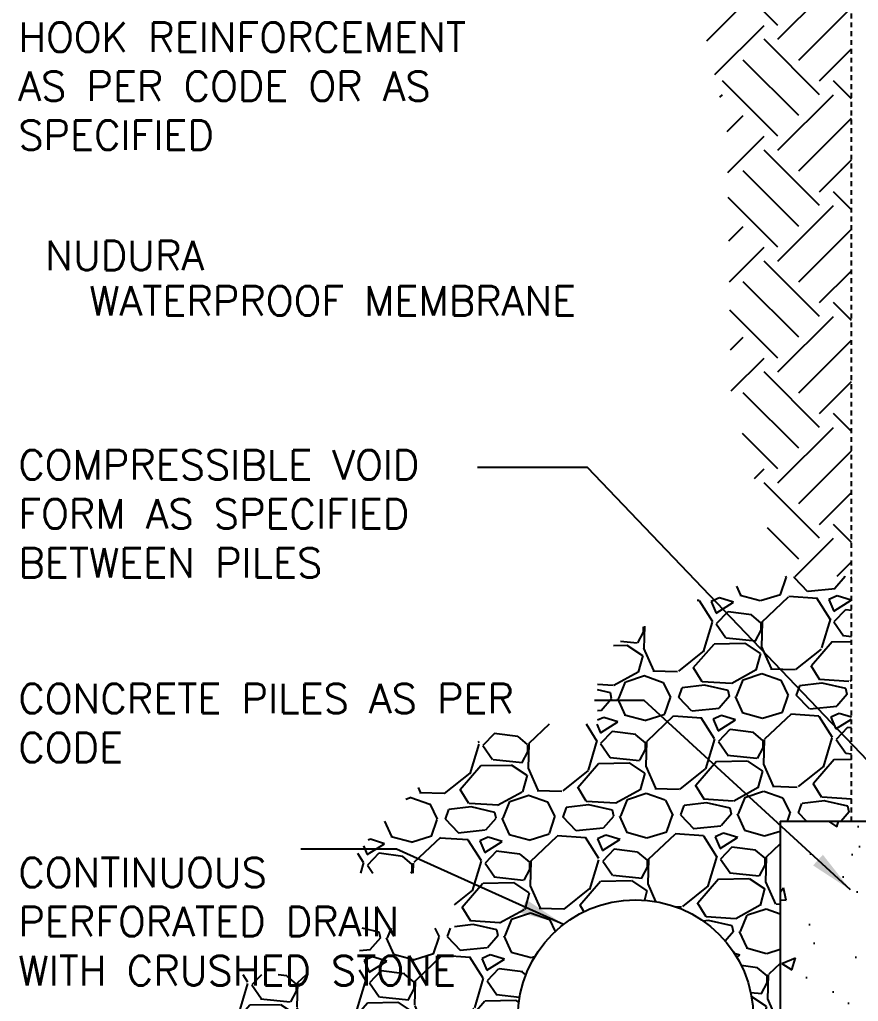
# Model space of a CAD drawing. Header units: inches. Extents: x 199 to 249.2, y 29.3 to 101.
# Drawn here: x 199.01 to 220.39, y 56.04 to 81.08 of the extents above; entities that cross this region are included whole.
import ezdxf
from ezdxf.enums import TextEntityAlignment as Align

# ---------------------------------------------------------------- set-up
doc = ezdxf.new("R2010")
doc.units = ezdxf.units.IN
doc.header["$MEASUREMENT"] = 0
doc.linetypes.add('HIDDEN2', pattern=[0.1875, 0.125, -0.0625])
for name, color, linetype in [('HATCH', 12, 'Continuous'), ('LINE50', 5, 'Continuous'), ('LINE9', 9, 'Continuous'), ('TEXT', 4, 'Continuous')]:
    doc.layers.add(name, color=color, linetype=linetype)
doc.styles.add('DIM', font='romans.shx', dxfattribs={"width": 0.7})
doc.styles.add('ROMANS', font='romans.shx', dxfattribs={"height": 0.75})
doc.dimstyles.new('ext_12', dxfattribs={"dimscale": 12, "dimtxt": 0.09375, "dimasz": 0.09375, "dimexe": 0.09375, "dimexo": 0.0625, "dimgap": 0.0625, "dimtad": 1, "dimdec": 1, "dimzin": 3, "dimdsep": 46, "dimlunit": 4, "dimtxsty": 'DIM', "dimcen": 0.09, "dimdle": 0.09375, "dimclrt": 4, "dimadec": 0, "dimazin": 0, "dimtfac": 1, "dimtdec": 1, "dimtmove": 2, "dimatfit": 3, "dimfxl": 1, "dimfrac": 2, "dimtolj": 1, "dimtzin": 0, "dimarcsym": 0})

msp = doc.modelspace()

# ---------------------------------------------------------------- hatches: boundary and pattern name
at = {"layer": 'HATCH'}
h = msp.add_hatch(dxfattribs=at)
h.set_pattern_fill('EARTH', color=256, scale=8, angle=45, style=0)
h.set_pattern_definition([(135, (345.6143289165748, 24.36337854137201), (-2.220446049250313e-16, 2.82842712474619), [2, -2]), (135, (346.1446590024646, 24.89370862726193), (-2.220446049250313e-16, 2.82842712474619), [2, -2]), (135, (346.6749890883546, 25.42403871315184), (-2.220446049250313e-16, 2.82842712474619), [2, -2]), (45.00000000000001, (346.6749890883546, 25.77759210374511), (2.828427124746189, 4.440892098500626e-16), [2, -2]), (45.00000000000001, (346.1446590024646, 26.30792218963502), (2.828427124746189, 4.440892098500626e-16), [2, -2]), (45.00000000000001, (345.6143289165748, 26.83825227552492), (2.828427124746189, 4.440892098500626e-16), [2, -2])])
h.paths.add_polyline_path([(220.2101517886006, 66.88416531710634), (220.2101517886006, 100.0153623792151), (213.6793006604831, 100.0153623792151), (212.7524959060349, 99.08855762476702), (212.7524959060349, 98.43856407952431), (213.991384581699, 98.4385640795243), (213.991384581699, 97.02745558229412), (213.0177111541347, 97.02745558229412), (214.1468748481516, 91.77263721970135), (215.046329880536, 89.27644943817765), (215.6459666957051, 84.38392118077547), (217.0451191375201, 78.29322278824185), (217.1450585432583, 71.6034391225276), (218.3976517886006, 66.88416531710635)])
h = msp.add_hatch(dxfattribs=at)
h.set_pattern_fill('GRAVEL', color=256, scale=3, angle=1, style=0)
h.set_pattern_definition([(229.012787504, (2.107313802225955, 3.037240283373706), (-23.52512970994692, -27.41474552371738), [0.403608, -39.9572641412211]), (185.969740728, (1.842590646464914, 2.732573825088723), (35.94215980631817, 3.627829717211484), [0.692604, -68.56777428368999]), (133.510447078, (1.153742881193241, 2.660540802937613), (30.57136026712244, -32.47140174704199), [0.488364, -48.3480977882991]), (268.2736890059999, (-0.0029896173117741, 1.890235716038698), (1.952398699232235, 60.04321892869538), [0.630714, -62.440674124887]), (293.833654178, (-0.02199003211097722, 1.259808095897053), (-15.62600205908804, 35.73273092907092), [0.618465, -61.2281193842649]), (358.273689006, (0.2279212863958083, 0.6940834872028581), (-60.04321892869538, 1.952398699232238), [0.630714, -62.440674124887]), (38.6942404667, (0.8583489065374532, 0.675083072403655), (-38.47048791798075, -30.67607470574572), [0.8340869999999999, -82.574545646748]), (73.2553283749, (1.509347658057657, 1.196523985182022), (19.84494277342359, 66.35644841550479), [0.7874639999999999, -77.9589644904402]), (122.429565615, (1.736221800067228, 1.950598334094263), (-24.6769885348075, 38.57520235660442), [0.63285, -62.65221932918699]), (176.236358309, (1.396847761189486, 2.484756795354411), (33.04733115947271, -2.423613673038932), [0.722496, -35.4022877363769]), (223.397437798, (0.6759102762906473, 2.53218192442895), (-35.41858761319962, -33.62326057190304), [0.9343440000000001, -92.5001250143847]), (139.814074834, (2.967081609495827, 1.912073932302738), (-21.31094491415542, 17.63075797763209), [0.318903, -31.5715344382041]), (172.46923439, (2.723453157306463, 2.117853370740632), (39.09877454972295, -5.318442319884277), [0.606711, -60.06453424847101]), (226, (2.121973823633273, 2.197368219442338), (0.05235721931184669, -2.999543085468973), [0.4242629999999999, -3.8183776871193]), (204.198590514, (1.905722941333009, 2.553648384346809), (14.89300098872214, 6.260872267497526), [0.228474, -22.6188453175917]), (292.801409486, (1.697325641929522, 2.459997086430905), (-3.156614743403783, 8.946272037095996), [0.323109, -15.8323854214035]), (31.96375653209999, (1.822543087279474, 2.162137066656461), (8.89391481778398, 6.156157828873841), [0.5247869999999999, -16.96806868453589]), (162.565051177, (2.267762400361784, 2.439949527245464), (6.051443390250231, -2.894828646845402), [0.3794730000000001, -9.1073599805052]), (17.389540334, (-0.04240934764259894, 2.429629899230031), (29.83835919675608, 9.522201449526158), [0.5316, -52.6285354400082]), (71.3461759419, (0.4648951159215681, 2.588507780786504), (-11.42224292944982, -33.20440281741857), [0.445983, -44.152223241957]), (294.1985905139999, (2.257290956499413, 3.039858144339299), (-6.260872267497511, 14.89300098872214), [0.456945, -22.3903743175917]), (344.610459666, (2.444593552331223, 2.623063545532325), (-30.15250251262719, 8.47505706328915), [0.5316, -52.628535440007]), (340.44395478, (-0.009947871669251603, 0.5699131862391431), (-15.10242986596968, 5.737300074379165), [0.51264, -25.1193712359525]), (295.775140569, (0.4731204551645272, 0.3983177562008887), (-15.57364483977624, 32.73318784360166), [0.429534, -42.523929189828]), (67.8014094864, (2.339643606665955, 0.04083863106324342), (5.73730007437904, 15.10242986596948), [0.456945, -22.3903743175917]), (18.35402463630001, (2.512286181090447, 0.4639160961876388), (-38.78463123385179, -12.67881619293064), [0.5028929999999999, -49.78627084271999]), (70.4439547804, (0.8698674947860603, 0.01518359360043665), (-5.737300074379118, -15.10242986596944), [0.25632, -25.3756912359525]), (102.309932474, (2.159671021537805, 0.03769719790453239), (-3.208971962716468, 11.94581512256488), [0.15297, -15.1440885407784]), (166.963756532, (2.127057729717521, 0.1871507799848726), (9.050986475719249, -2.842471427533628), [0.6184649999999999, -11.7508518768531]), (187.009005957, (1.524531251658094, 0.3266564903959612), (29.94307363538002, 3.523115278587631), [0.5731499999999999, -56.7417695236284]), (304.690067526, (1.82725523701754, 1.892178188964235), (-3.104257524092836, 5.946728951626455), [0.4326659999999999, -10.383987826392]), (354.1572265869999, (2.073501550172496, 1.536421596252882), (51.0969468915997, -5.109013442637045), [0.755382, -74.7826878720849]), (61.9453959009, (2.824958038119145, 1.45952460851677), (-11.63167180669367, -21.20623047553155), [0.308868, -30.578022422961]), (90.99999999999999, (2.970223042654538, 1.732101347174588), (-3.051900304781024, 2.947185866157323), [0.18, -2.82]), (121.256437164, (1.462969673369354, 0.4155956385737994), (12.36467287705968, -20.78737272103684), [0.416772, -41.2605599683494]), (49.0127875042, (1.24671879106909, 0.7718758034782708), (23.52512970994674, 27.41474552371729), [0.8072159999999999, -39.5536561412211]), (1, (1.776165102591172, 1.381208720048239), (2.947185866157323, 3.051900304781025), [0.78, -2.22]), (326.304846469, (2.556046304813157, 1.39482159706932), (30.3619313898751, -20.47322940516518), [0.474342, -46.959822902526]), (255.054604099, (2.950699055662215, 1.131669157887635), (-2.790114208221885, -12.05052956118856), [0.436806, -21.4035236678415]), (208.645975364, (2.838047342947108, 0.7096388371494763), (-56.46774643079564, -30.99021802161704), [0.711195, -70.40842254677818]), (176.42607874, (2.213902589122885, 0.3686940816923786), (-39.04641733041097, 2.318899234415123), [0.7523969999999999, -74.48722022390668])])
edge = h.paths.add_edge_path()
edge.add_arc((214.7101517886006, 55.63416531710635), 3, -90, 0, ccw=False)
edge.add_line((214.7101517886006, 52.63416531710635), (218.3976517886006, 52.63416531710635))
edge.add_line((218.3976517886006, 52.63416531710635), (218.3976517886006, 60.63416531710635))
edge.add_line((218.3976517886006, 60.63416531710635), (220.2101517886006, 60.63416531710635))
edge.add_line((220.2101517886006, 60.63416531710635), (220.2101517886006, 66.88416531710635))
edge.add_line((220.2101517886006, 66.88416531710635), (218.2101517886006, 66.88416531710635))
edge.add_arc((220.8173057567552, 55.34813947567808), 11.82696681435123, 102.734964055306, 129.6471113841768)
edge.add_line((213.2710229156396, 64.45477218539293), (213.7430357577811, 64.45477218539293))
edge.add_line((213.7430357577811, 64.45477218539293), (213.7430357577811, 63.10913637041708))
edge.add_line((213.7430357577811, 63.10913637041708), (211.4273041505959, 63.10913637041708))
edge.add_arc((217.2776219427806, 52.52519499519284), 12.09322261862968, 118.9318064940676, 145.8439538229383)
edge.add_line((207.2703408284545, 59.31491943750919), (210.0912804898151, 59.31491943750919))
edge.add_line((210.0912804898151, 59.31491943750919), (210.0912804898151, 57.91130944608801))
edge.add_line((210.0912804898151, 57.91130944608801), (207.6693798074787, 57.91130944608801))
edge.add_line((207.6693798074787, 57.91130944608801), (207.6693798074787, 56.71869986594143))
edge.add_line((207.6693798074787, 56.71869986594143), (204.5043957831725, 56.71869986594143))
edge.add_arc((213.5009685386415, 45.04863851767475), 14.73528599032795, 127.6290067176737, 149.016812323668)
edge.add_line((200.868136853233, 52.63416531710635), (214.7101517886006, 52.63416531710635))
edge.add_arc((214.7101517886006, 55.63416531710635), 3, 180, 270, ccw=False)
edge.add_arc((214.7101517886006, 55.63416531710635), 3, 0, 180, ccw=False)
h = msp.add_hatch(dxfattribs=at)
h.set_pattern_fill('AR-CONC', color=256, scale=0.5, angle=1, style=0)
h.set_pattern_definition([(51, (0, 0), (3.591230580826696, -0.2511233065023097), [0.3749999999999999, -4.124999999999999]), (356, (0, 0), (-0.7592888197454685, 3.748280132633979), [0.3, -3.3]), (101.45144446, (0.2992692106018072, -0.02092693937664123), (2.831941750455917, 3.497156787196365), [0.31870096, -3.50571056]), (47.1842, (-0.01745240643728351, 0.9998476951563913), (5.349837472046096, -0.7343407096767677), [0.5624999999999999, -6.187499999999999]), (97.63563549, (0.4283672230769162, 0.9386524651984638), (4.587594391969651, 4.95141168975386), [0.47805171, -5.258568799999999]), (352.18416399, (-0.01745240643728351, 0.9998476951563913), (4.587594388916875, 4.951411687177387), [0.45, -4.950000005]), (22, (0.486834542750233, 0.7586119745859352), (3.019214044012298, -1.96070052689655), [0.375, -4.125]), (327, (0.486834542750233, 0.7586119745859352), (1.153113302519168, 3.646430196238836), [0.3, -3.3]), (72.45144474, (0.738435711349445, 0.5952202650916627), (4.172327310124123, 1.685729660829792), [0.31870095, -3.50571056]), (38.49999999999999, (0, 0), (0.03174102237445284, 1.665276856110907), [0, -3.26, 0, -3.35, 0, -3.3125]), (8.5, (0, 0), (1.280730185889973, 1.994714187784866), [0, -1.91, 0, -3.185, 0, -1.2625]), (328.5, (-1.114830180099376, -0.01945943317757112), (2.670673846092011, -0.0661747519837296), [0, -1.25, 0, -3.899999999999999, 0, -5.174999999999999]), (318.5, (-1.614754027677572, -0.02818563639621287), (2.906751372130045, 0.5513386895730246), [0, -1.625, 0, -2.59, 0, -3.675])])
h.paths.add_polyline_path([(226.0226517886006, 57.63416531710635), (221.5851517886006, 57.63416531710635), (221.5851517886006, 60.63416531710635), (218.3976517886006, 60.63416531710635), (218.3976517886006, 52.63416531710635), (225.0226517886006, 52.63416531710635), (226.0226517886006, 53.63416531710635)])
h.paths.add_polyline_path([(233.6476517886006, 60.63416531710635), (230.4601517886006, 60.63416531710635), (230.4601517886006, 57.63416531710635), (226.0226517886006, 57.63416531710635), (226.0226517886006, 53.63416531710635), (226.0226517886006, 52.63416531710635), (226.0226517886006, 51.63416531710635), (227.0226517886006, 52.63416531710635), (233.6476517886006, 52.63416531710635)])

# ---------------------------------------------------------------- linework, layer by layer
at = {"layer": 'LINE50', "color": 5}
for q in [(218.3976517886006, 52.63416531710635), (233.6476517886006, 60.63416531710635)]:
    msp.add_line((218.3976517886006, 60.63416531710635), q, dxfattribs=at)
at = {"layer": 'LINE9', "linetype": 'HIDDEN2'}
msp.add_line((220.2101517886006, 60.63416531710635), (220.2101517886006, 100.0153623792151), dxfattribs=at)
at = {"layer": 'LINE9', "color": 9}
msp.add_circle((214.7101517886006, 55.63416531710635), 3, dxfattribs=at)
at = {"layer": 'TEXT'}
for points in [[(224.929180483523, 80.60793153223494, 0, 0.36, 0), (223.8491804835231, 80.60793153223494, 0, 0, 0), (212.3792500410794, 80.60793153223494, 0, 0, 0)], [(220.1976718078875, 75.04248717769343, 0, 0.36, 0), (219.1176718078875, 75.04248717769343, 0, 0, 0), (204.1188287676681, 75.04248717769343, 0, 0, 0)]]:
    msp.add_lwpolyline(points, format="xyseb", dxfattribs=at)

# ---------------------------------------------------------------- texts
at = {"layer": 'TEXT', "style": 'ROMANS'}
for s, p in [('NUDURA ', (204.2283582167869, 74.68783657506089)), (' WATERPROOF MEMBRANE ', (213.7079910467839, 73.53435041486719))]:
    msp.add_text(s, height=0.75, dxfattribs=at).set_placement(p, align=Align.RIGHT)
at = {"layer": 'TEXT', "char_height": 0.75, "attachment_point": 4, "style": 'ROMANS'}
for s, insert, width in [('HOOK REINFORCEMENT AS PER CODE OR AS SPECIFIED', (198.9783582167869, 79.3852670019505), 13.2821506964309), ('COMPRESSIBLE VOID FORM AS SPECIFIED BETWEEN PILES', (198.9783582167869, 68.47744363646129), 14.45078109773974), ('CONCRETE PILES AS PER CODE', (198.9783582167869, 63.13963121994618), 14.45078109773974), ('CONTINUOUS PERFORATED DRAIN WITH CRUSHED STONE', (198.9783582167868, 58.07652759487178), 12.50342130286685)]:
    msp.add_mtext(s, dxfattribs=dict(at, insert=insert, width=width))

# ---------------------------------------------------------------- leaders
at = {"layer": 'TEXT'}
msp.add_leader([(223.3331808498241, 59.33944059039348), (213.4820717020079, 69.65859494439081), (210.6779676592096, 69.65859494439081)], dimstyle='ext_12', override={"dimgap": 0.0625, "dimtad": 0}, dxfattribs=at)
for points in [[(220.1872719423229, 58.88460490972352), (214.9304057753726, 63.71251077554885), (213.6639003640546, 63.71265654806004)], [(212.8740918990455, 58.00669225730469), (208.6172524551096, 59.92326608588712), (206.1802186933291, 59.9235576309095)]]:
    msp.add_leader(points, dimstyle='ext_12', dxfattribs=at)

doc.saveas('drawing.dxf')
